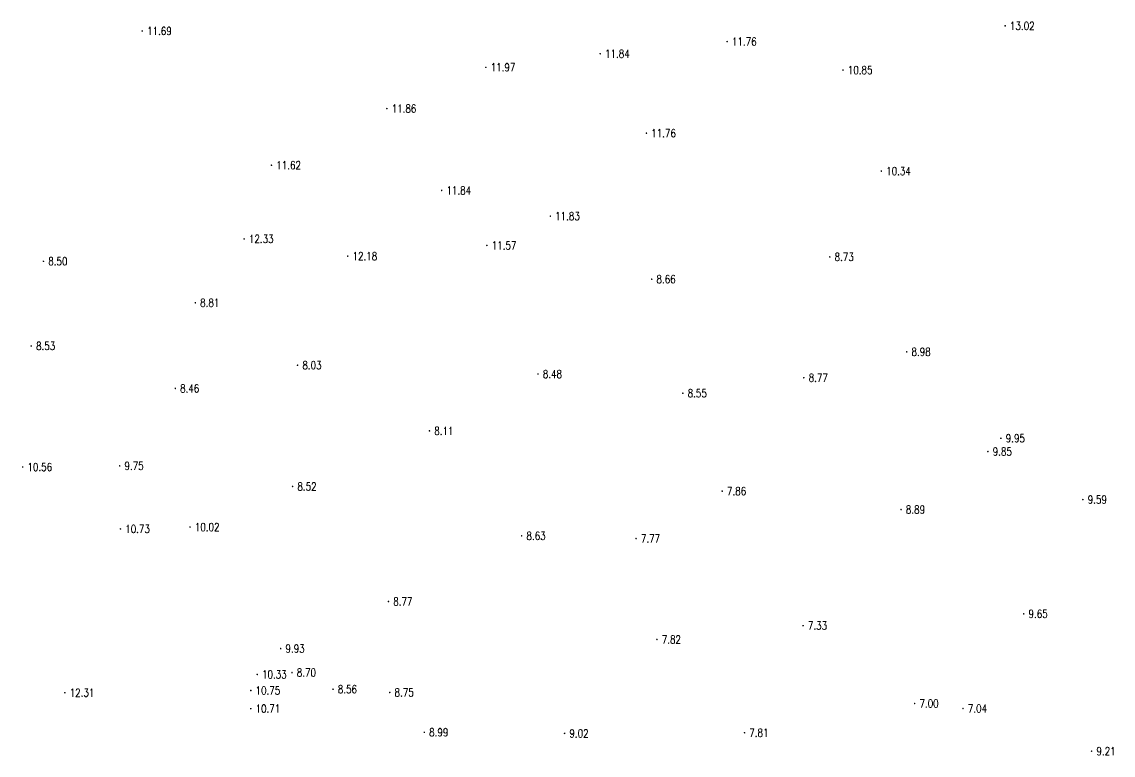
# Model space of a CAD drawing. Extents: x 476861 to 479475, y 2367369 to 2370541.
# Drawn here: x 477695.5 to 477831.8, y 2369510.9 to 2369602.6 of the extents above; entities that cross this region are included whole.
import ezdxf
from ezdxf.enums import TextEntityAlignment as Align

# ---------------------------------------------------------------- set-up
doc = ezdxf.new("R2010")
doc.units = 0
doc.header["$LTSCALE"] = 0.5
doc.layers.get('0').update_dxf_attribs({"linetype": 'CONTINUOUS'})
doc.layers.add('GCD', color=1, linetype='CONTINUOUS')
doc.styles.add('HZ', font='rs.shx', dxfattribs={"width": 0.8, "bigfont": 'hztxt.shx'})

# ---------------------------------------------------------------- blocks, each defined once
blk = doc.blocks.new('GC200')
at = {"linetype": 'Continuous', "const_width": 0.2, "flags": 128}
blk.add_lwpolyline([(-0.1, 0, 1), (0.1, 0, 1)], format="xyb", close=True, dxfattribs=at)

msp = doc.modelspace()

# ---------------------------------------------------------------- block references
at = {"layer": 'GCD', "linetype": 'Continuous'}
ref = msp.add_blockref('GC200', (477710.503, 2369601.416, 11.691), dxfattribs=dict(at, xscale=0.5, yscale=0.5, zscale=0.5))
ref.add_attrib('height', '11.69', dxfattribs={"linetype": 'Continuous', "height": 1, "style": 'HZ', "width": 0.8}).set_placement((477711.103, 2369601.416, 11.691), align=Align.MIDDLE_LEFT)
ref = msp.add_blockref('GC200', (477818.316, 2369602.061, 13.02), dxfattribs=dict(at, xscale=0.5, yscale=0.5, zscale=0.5))
ref.add_attrib('height', '13.02', dxfattribs={"linetype": 'Continuous', "height": 1, "style": 'HZ', "width": 0.8}).set_placement((477818.916, 2369602.061, 13.02), align=Align.MIDDLE_LEFT)
ref = msp.add_blockref('GC200', (477783.582, 2369600.091, 11.761), dxfattribs=dict(at, xscale=0.5, yscale=0.5, zscale=0.5))
ref.add_attrib('height', '11.76', dxfattribs={"linetype": 'Continuous', "height": 1, "style": 'HZ', "width": 0.8}).set_placement((477784.182, 2369600.091, 11.761), align=Align.MIDDLE_LEFT)
ref = msp.add_blockref('GC200', (477767.722, 2369598.574, 11.841), dxfattribs=dict(at, xscale=0.5, yscale=0.5, zscale=0.5))
ref.add_attrib('height', '11.84', dxfattribs={"linetype": 'Continuous', "height": 1, "style": 'HZ', "width": 0.8}).set_placement((477768.322, 2369598.574, 11.841), align=Align.MIDDLE_LEFT)
ref = msp.add_blockref('GC200', (477753.432, 2369596.878, 11.974), dxfattribs=dict(at, xscale=0.5, yscale=0.5, zscale=0.5))
ref.add_attrib('height', '11.97', dxfattribs={"linetype": 'Continuous', "height": 1, "style": 'HZ', "width": 0.8}).set_placement((477754.032, 2369596.878, 11.974), align=Align.MIDDLE_LEFT)
ref = msp.add_blockref('GC200', (477798.055, 2369596.531, 10.851), dxfattribs=dict(at, xscale=0.5, yscale=0.5, zscale=0.5))
ref.add_attrib('height', '10.85', dxfattribs={"linetype": 'Continuous', "height": 1, "style": 'HZ', "width": 0.8}).set_placement((477798.655, 2369596.531, 10.851), align=Align.MIDDLE_LEFT)
ref = msp.add_blockref('GC200', (477741.064, 2369591.721, 11.856), dxfattribs=dict(at, xscale=0.5, yscale=0.5, zscale=0.5))
ref.add_attrib('height', '11.86', dxfattribs={"linetype": 'Continuous', "height": 1, "style": 'HZ', "width": 0.8}).set_placement((477741.664, 2369591.721, 11.856), align=Align.MIDDLE_LEFT)
ref = msp.add_blockref('GC200', (477773.495, 2369588.648, 11.761), dxfattribs=dict(at, xscale=0.5, yscale=0.5, zscale=0.5))
ref.add_attrib('height', '11.76', dxfattribs={"linetype": 'Continuous', "height": 1, "style": 'HZ', "width": 0.8}).set_placement((477774.095, 2369588.648, 11.761), align=Align.MIDDLE_LEFT)
ref = msp.add_blockref('GC200', (477726.646, 2369584.645, 11.624), dxfattribs=dict(at, xscale=0.5, yscale=0.5, zscale=0.5))
ref.add_attrib('height', '11.62', dxfattribs={"linetype": 'Continuous', "height": 1, "style": 'HZ', "width": 0.8}).set_placement((477727.246, 2369584.645, 11.624), align=Align.MIDDLE_LEFT)
ref = msp.add_blockref('GC200', (477802.848, 2369583.913, 10.34), dxfattribs=dict(at, xscale=0.5, yscale=0.5, zscale=0.5))
ref.add_attrib('height', '10.34', dxfattribs={"linetype": 'Continuous', "height": 1, "style": 'HZ', "width": 0.8}).set_placement((477803.448, 2369583.913, 10.34), align=Align.MIDDLE_LEFT)
ref = msp.add_blockref('GC200', (477747.915, 2369581.495, 11.843), dxfattribs=dict(at, xscale=0.5, yscale=0.5, zscale=0.5))
ref.add_attrib('height', '11.84', dxfattribs={"linetype": 'Continuous', "height": 1, "style": 'HZ', "width": 0.8}).set_placement((477748.515, 2369581.495, 11.843), align=Align.MIDDLE_LEFT)
ref = msp.add_blockref('GC200', (477761.489, 2369578.285, 11.825), dxfattribs=dict(at, xscale=0.5, yscale=0.5, zscale=0.5))
ref.add_attrib('height', '11.83', dxfattribs={"linetype": 'Continuous', "height": 1, "style": 'HZ', "width": 0.8}).set_placement((477762.089, 2369578.285, 11.825), align=Align.MIDDLE_LEFT)
ref = msp.add_blockref('GC200', (477723.228, 2369575.437, 12.329), dxfattribs=dict(at, xscale=0.5, yscale=0.5, zscale=0.5))
ref.add_attrib('height', '12.33', dxfattribs={"linetype": 'Continuous', "height": 1, "style": 'HZ', "width": 0.8}).set_placement((477723.828, 2369575.437, 12.329), align=Align.MIDDLE_LEFT)
ref = msp.add_blockref('GC200', (477753.565, 2369574.627, 11.574), dxfattribs=dict(at, xscale=0.5, yscale=0.5, zscale=0.5))
ref.add_attrib('height', '11.57', dxfattribs={"linetype": 'Continuous', "height": 1, "style": 'HZ', "width": 0.8}).set_placement((477754.165, 2369574.627, 11.574), align=Align.MIDDLE_LEFT)
ref = msp.add_blockref('GC200', (477698.156, 2369572.641, 8.504), dxfattribs=dict(at, xscale=0.5, yscale=0.5, zscale=0.5))
ref.add_attrib('height', '8.50', dxfattribs={"linetype": 'Continuous', "height": 1, "style": 'HZ', "width": 0.8}).set_placement((477698.756, 2369572.641, 8.504), align=Align.MIDDLE_LEFT)
ref = msp.add_blockref('GC200', (477736.174, 2369573.286, 12.182), dxfattribs=dict(at, xscale=0.5, yscale=0.5, zscale=0.5))
ref.add_attrib('height', '12.18', dxfattribs={"linetype": 'Continuous', "height": 1, "style": 'HZ', "width": 0.8}).set_placement((477736.774, 2369573.286, 12.182), align=Align.MIDDLE_LEFT)
ref = msp.add_blockref('GC200', (477796.406, 2369573.184, 8.727), dxfattribs=dict(at, xscale=0.5, yscale=0.5, zscale=0.5))
ref.add_attrib('height', '8.73', dxfattribs={"linetype": 'Continuous', "height": 1, "style": 'HZ', "width": 0.8}).set_placement((477797.006, 2369573.184, 8.727), align=Align.MIDDLE_LEFT)
ref = msp.add_blockref('GC200', (477774.155, 2369570.406, 8.66), dxfattribs=dict(at, xscale=0.5, yscale=0.5, zscale=0.5))
ref.add_attrib('height', '8.66', dxfattribs={"linetype": 'Continuous', "height": 1, "style": 'HZ', "width": 0.8}).set_placement((477774.755, 2369570.406, 8.66), align=Align.MIDDLE_LEFT)
ref = msp.add_blockref('GC200', (477717.137, 2369567.465, 8.812), dxfattribs=dict(at, xscale=0.5, yscale=0.5, zscale=0.5))
ref.add_attrib('height', '8.81', dxfattribs={"linetype": 'Continuous', "height": 1, "style": 'HZ', "width": 0.8}).set_placement((477717.737, 2369567.465, 8.812), align=Align.MIDDLE_LEFT)
ref = msp.add_blockref('GC200', (477696.632, 2369562.059, 8.526), dxfattribs=dict(at, xscale=0.5, yscale=0.5, zscale=0.5))
ref.add_attrib('height', '8.53', dxfattribs={"linetype": 'Continuous', "height": 1, "style": 'HZ', "width": 0.8}).set_placement((477697.232, 2369562.059, 8.526), align=Align.MIDDLE_LEFT)
ref = msp.add_blockref('GC200', (477806.017, 2369561.327, 8.984), dxfattribs=dict(at, xscale=0.5, yscale=0.5, zscale=0.5))
ref.add_attrib('height', '8.98', dxfattribs={"linetype": 'Continuous', "height": 1, "style": 'HZ', "width": 0.8}).set_placement((477806.617, 2369561.327, 8.984), align=Align.MIDDLE_LEFT)
ref = msp.add_blockref('GC200', (477729.908, 2369559.653, 8.025), dxfattribs=dict(at, xscale=0.5, yscale=0.5, zscale=0.5))
ref.add_attrib('height', '8.03', dxfattribs={"linetype": 'Continuous', "height": 1, "style": 'HZ', "width": 0.8}).set_placement((477730.508, 2369559.653, 8.025), align=Align.MIDDLE_LEFT)
ref = msp.add_blockref('GC200', (477759.954, 2369558.559, 8.48), dxfattribs=dict(at, xscale=0.5, yscale=0.5, zscale=0.5))
ref.add_attrib('height', '8.48', dxfattribs={"linetype": 'Continuous', "height": 1, "style": 'HZ', "width": 0.8}).set_placement((477760.554, 2369558.559, 8.48), align=Align.MIDDLE_LEFT)
ref = msp.add_blockref('GC200', (477793.162, 2369558.095, 8.77), dxfattribs=dict(at, xscale=0.5, yscale=0.5, zscale=0.5))
ref.add_attrib('height', '8.77', dxfattribs={"linetype": 'Continuous', "height": 1, "style": 'HZ', "width": 0.8}).set_placement((477793.762, 2369558.095, 8.77), align=Align.MIDDLE_LEFT)
ref = msp.add_blockref('GC200', (477714.631, 2369556.759, 8.457), dxfattribs=dict(at, xscale=0.5, yscale=0.5, zscale=0.5))
ref.add_attrib('height', '8.46', dxfattribs={"linetype": 'Continuous', "height": 1, "style": 'HZ', "width": 0.8}).set_placement((477715.231, 2369556.759, 8.457), align=Align.MIDDLE_LEFT)
ref = msp.add_blockref('GC200', (477778.044, 2369556.157, 8.55), dxfattribs=dict(at, xscale=0.5, yscale=0.5, zscale=0.5))
ref.add_attrib('height', '8.55', dxfattribs={"linetype": 'Continuous', "height": 1, "style": 'HZ', "width": 0.8}).set_placement((477778.644, 2369556.157, 8.55), align=Align.MIDDLE_LEFT)
ref = msp.add_blockref('GC200', (477746.386, 2369551.455, 8.11), dxfattribs=dict(at, xscale=0.5, yscale=0.5, zscale=0.5))
ref.add_attrib('height', '8.11', dxfattribs={"linetype": 'Continuous', "height": 1, "style": 'HZ', "width": 0.8}).set_placement((477746.986, 2369551.455, 8.11), align=Align.MIDDLE_LEFT)
ref = msp.add_blockref('GC200', (477817.79, 2369550.528, 9.949), dxfattribs=dict(at, xscale=0.5, yscale=0.5, zscale=0.5))
ref.add_attrib('height', '9.95', dxfattribs={"linetype": 'Continuous', "height": 1, "style": 'HZ', "width": 0.8}).set_placement((477818.39, 2369550.528, 9.949), align=Align.MIDDLE_LEFT)
ref = msp.add_blockref('GC200', (477816.159, 2369548.869, 9.852), dxfattribs=dict(at, xscale=0.5, yscale=0.5, zscale=0.5))
ref.add_attrib('height', '9.85', dxfattribs={"linetype": 'Continuous', "height": 1, "style": 'HZ', "width": 0.8}).set_placement((477816.759, 2369548.869, 9.852), align=Align.MIDDLE_LEFT)
ref = msp.add_blockref('GC200', (477695.555, 2369546.938, 10.561), dxfattribs=dict(at, xscale=0.5, yscale=0.5, zscale=0.5))
ref.add_attrib('height', '10.56', dxfattribs={"linetype": 'Continuous', "height": 1, "style": 'HZ', "width": 0.8}).set_placement((477696.155, 2369546.938, 10.561), align=Align.MIDDLE_LEFT)
ref = msp.add_blockref('GC200', (477707.684, 2369547.08, 9.75), dxfattribs=dict(at, xscale=0.5, yscale=0.5, zscale=0.5))
ref.add_attrib('height', '9.75', dxfattribs={"linetype": 'Continuous', "height": 1, "style": 'HZ', "width": 0.8}).set_placement((477708.284, 2369547.08, 9.75), align=Align.MIDDLE_LEFT)
ref = msp.add_blockref('GC200', (477729.287, 2369544.511, 8.52), dxfattribs=dict(at, xscale=0.5, yscale=0.5, zscale=0.5))
ref.add_attrib('height', '8.52', dxfattribs={"linetype": 'Continuous', "height": 1, "style": 'HZ', "width": 0.8}).set_placement((477729.887, 2369544.511, 8.52), align=Align.MIDDLE_LEFT)
ref = msp.add_blockref('GC200', (477782.963, 2369543.928, 7.86), dxfattribs=dict(at, xscale=0.5, yscale=0.5, zscale=0.5))
ref.add_attrib('height', '7.86', dxfattribs={"linetype": 'Continuous', "height": 1, "style": 'HZ', "width": 0.8}).set_placement((477783.563, 2369543.928, 7.86), align=Align.MIDDLE_LEFT)
ref = msp.add_blockref('GC200', (477828.033, 2369542.866, 9.591), dxfattribs=dict(at, xscale=0.5, yscale=0.5, zscale=0.5))
ref.add_attrib('height', '9.59', dxfattribs={"linetype": 'Continuous', "height": 1, "style": 'HZ', "width": 0.8}).set_placement((477828.633, 2369542.866, 9.591), align=Align.MIDDLE_LEFT)
ref = msp.add_blockref('GC200', (477805.31, 2369541.627, 8.89), dxfattribs=dict(at, xscale=0.5, yscale=0.5, zscale=0.5))
ref.add_attrib('height', '8.89', dxfattribs={"linetype": 'Continuous', "height": 1, "style": 'HZ', "width": 0.8}).set_placement((477805.91, 2369541.627, 8.89), align=Align.MIDDLE_LEFT)
ref = msp.add_blockref('GC200', (477707.772, 2369539.202, 10.731), dxfattribs=dict(at, xscale=0.5, yscale=0.5, zscale=0.5))
ref.add_attrib('height', '10.73', dxfattribs={"linetype": 'Continuous', "height": 1, "style": 'HZ', "width": 0.8}).set_placement((477708.372, 2369539.202, 10.731), align=Align.MIDDLE_LEFT)
ref = msp.add_blockref('GC200', (477716.469, 2369539.438, 10.016), dxfattribs=dict(at, xscale=0.5, yscale=0.5, zscale=0.5))
ref.add_attrib('height', '10.02', dxfattribs={"linetype": 'Continuous', "height": 1, "style": 'HZ', "width": 0.8}).set_placement((477717.069, 2369539.438, 10.016), align=Align.MIDDLE_LEFT)
ref = msp.add_blockref('GC200', (477757.91, 2369538.343, 8.63), dxfattribs=dict(at, xscale=0.5, yscale=0.5, zscale=0.5))
ref.add_attrib('height', '8.63', dxfattribs={"linetype": 'Continuous', "height": 1, "style": 'HZ', "width": 0.8}).set_placement((477758.51, 2369538.343, 8.63), align=Align.MIDDLE_LEFT)
ref = msp.add_blockref('GC200', (477772.201, 2369537.997, 7.77), dxfattribs=dict(at, xscale=0.5, yscale=0.5, zscale=0.5))
ref.add_attrib('height', '7.77', dxfattribs={"linetype": 'Continuous', "height": 1, "style": 'HZ', "width": 0.8}).set_placement((477772.801, 2369537.997, 7.77), align=Align.MIDDLE_LEFT)
ref = msp.add_blockref('GC200', (477741.263, 2369530.132, 8.769), dxfattribs=dict(at, xscale=0.5, yscale=0.5, zscale=0.5))
ref.add_attrib('height', '8.77', dxfattribs={"linetype": 'Continuous', "height": 1, "style": 'HZ', "width": 0.8}).set_placement((477741.863, 2369530.132, 8.769), align=Align.MIDDLE_LEFT)
ref = msp.add_blockref('GC200', (477820.637, 2369528.594, 9.646), dxfattribs=dict(at, xscale=0.5, yscale=0.5, zscale=0.5))
ref.add_attrib('height', '9.65', dxfattribs={"linetype": 'Continuous', "height": 1, "style": 'HZ', "width": 0.8}).set_placement((477821.237, 2369528.594, 9.646), align=Align.MIDDLE_LEFT)
ref = msp.add_blockref('GC200', (477793.07, 2369527.121, 7.33), dxfattribs=dict(at, xscale=0.5, yscale=0.5, zscale=0.5))
ref.add_attrib('height', '7.33', dxfattribs={"linetype": 'Continuous', "height": 1, "style": 'HZ', "width": 0.8}).set_placement((477793.67, 2369527.121, 7.33), align=Align.MIDDLE_LEFT)
ref = msp.add_blockref('GC200', (477774.81, 2369525.394, 7.82), dxfattribs=dict(at, xscale=0.5, yscale=0.5, zscale=0.5))
ref.add_attrib('height', '7.82', dxfattribs={"linetype": 'Continuous', "height": 1, "style": 'HZ', "width": 0.8}).set_placement((477775.41, 2369525.394, 7.82), align=Align.MIDDLE_LEFT)
ref = msp.add_blockref('GC200', (477727.798, 2369524.251, 9.928), dxfattribs=dict(at, xscale=0.5, yscale=0.5, zscale=0.5))
ref.add_attrib('height', '9.93', dxfattribs={"linetype": 'Continuous', "height": 1, "style": 'HZ', "width": 0.8}).set_placement((477728.398, 2369524.251, 9.928), align=Align.MIDDLE_LEFT)
ref = msp.add_blockref('GC200', (477724.867, 2369521.023, 10.328), dxfattribs=dict(at, xscale=0.5, yscale=0.5, zscale=0.5))
ref.add_attrib('height', '10.33', dxfattribs={"linetype": 'Continuous', "height": 1, "style": 'HZ', "width": 0.8}).set_placement((477725.467, 2369521.023, 10.328), align=Align.MIDDLE_LEFT)
ref = msp.add_blockref('GC200', (477729.215, 2369521.254, 8.702), dxfattribs=dict(at, xscale=0.5, yscale=0.5, zscale=0.5))
ref.add_attrib('height', '8.70', dxfattribs={"linetype": 'Continuous', "height": 1, "style": 'HZ', "width": 0.8}).set_placement((477729.815, 2369521.254, 8.702), align=Align.MIDDLE_LEFT)
ref = msp.add_blockref('GC200', (477724.062, 2369519.017, 10.746), dxfattribs=dict(at, xscale=0.5, yscale=0.5, zscale=0.5))
ref.add_attrib('height', '10.75', dxfattribs={"linetype": 'Continuous', "height": 1, "style": 'HZ', "width": 0.8}).set_placement((477724.662, 2369519.017, 10.746), align=Align.MIDDLE_LEFT)
ref = msp.add_blockref('GC200', (477724.062, 2369519.017, 10.746), dxfattribs=dict(at, xscale=0.5, yscale=0.5, zscale=0.5))
ref.add_attrib('height', '10.75', dxfattribs={"linetype": 'Continuous', "height": 1, "style": 'HZ', "width": 0.8}).set_placement((477724.662, 2369519.017, 10.746), align=Align.MIDDLE_LEFT)
ref = msp.add_blockref('GC200', (477734.34, 2369519.17, 8.558), dxfattribs=dict(at, xscale=0.5, yscale=0.5, zscale=0.5))
ref.add_attrib('height', '8.56', dxfattribs={"linetype": 'Continuous', "height": 1, "style": 'HZ', "width": 0.8}).set_placement((477734.94, 2369519.17, 8.558), align=Align.MIDDLE_LEFT)
ref = msp.add_blockref('GC200', (477700.835, 2369518.74, 12.306), dxfattribs=dict(at, xscale=0.5, yscale=0.5, zscale=0.5))
ref.add_attrib('height', '12.31', dxfattribs={"linetype": 'Continuous', "height": 1, "style": 'HZ', "width": 0.8}).set_placement((477701.435, 2369518.74, 12.306), align=Align.MIDDLE_LEFT)
ref = msp.add_blockref('GC200', (477741.426, 2369518.772, 8.748), dxfattribs=dict(at, xscale=0.5, yscale=0.5, zscale=0.5))
ref.add_attrib('height', '8.75', dxfattribs={"linetype": 'Continuous', "height": 1, "style": 'HZ', "width": 0.8}).set_placement((477742.026, 2369518.772, 8.748), align=Align.MIDDLE_LEFT)
ref = msp.add_blockref('GC200', (477724.057, 2369516.75, 10.707), dxfattribs=dict(at, xscale=0.5, yscale=0.5, zscale=0.5))
ref.add_attrib('height', '10.71', dxfattribs={"linetype": 'Continuous', "height": 1, "style": 'HZ', "width": 0.8}).set_placement((477724.657, 2369516.75, 10.707), align=Align.MIDDLE_LEFT)
ref = msp.add_blockref('GC200', (477807.009, 2369517.394, 7.001), dxfattribs=dict(at, xscale=0.5, yscale=0.5, zscale=0.5))
ref.add_attrib('height', '7.00', dxfattribs={"linetype": 'Continuous', "height": 1, "style": 'HZ', "width": 0.8}).set_placement((477807.609, 2369517.394, 7.001), align=Align.MIDDLE_LEFT)
ref = msp.add_blockref('GC200', (477813.054, 2369516.766, 7.039), dxfattribs=dict(at, xscale=0.5, yscale=0.5, zscale=0.5))
ref.add_attrib('height', '7.04', dxfattribs={"linetype": 'Continuous', "height": 1, "style": 'HZ', "width": 0.8}).set_placement((477813.654, 2369516.766, 7.039), align=Align.MIDDLE_LEFT)
ref = msp.add_blockref('GC200', (477745.751, 2369513.794, 8.986), dxfattribs=dict(at, xscale=0.5, yscale=0.5, zscale=0.5))
ref.add_attrib('height', '8.99', dxfattribs={"linetype": 'Continuous', "height": 1, "style": 'HZ', "width": 0.8}).set_placement((477746.351, 2369513.794, 8.986), align=Align.MIDDLE_LEFT)
ref = msp.add_blockref('GC200', (477763.272, 2369513.658, 9.02), dxfattribs=dict(at, xscale=0.5, yscale=0.5, zscale=0.5))
ref.add_attrib('height', '9.02', dxfattribs={"linetype": 'Continuous', "height": 1, "style": 'HZ', "width": 0.8}).set_placement((477763.872, 2369513.658, 9.02), align=Align.MIDDLE_LEFT)
ref = msp.add_blockref('GC200', (477785.752, 2369513.738, 7.81), dxfattribs=dict(at, xscale=0.5, yscale=0.5, zscale=0.5))
ref.add_attrib('height', '7.81', dxfattribs={"linetype": 'Continuous', "height": 1, "style": 'HZ', "width": 0.8}).set_placement((477786.352, 2369513.738, 7.81), align=Align.MIDDLE_LEFT)
ref = msp.add_blockref('GC200', (477829.122, 2369511.436, 9.206), dxfattribs=dict(at, xscale=0.5, yscale=0.5, zscale=0.5))
ref.add_attrib('height', '9.21', dxfattribs={"linetype": 'Continuous', "height": 1, "style": 'HZ', "width": 0.8}).set_placement((477829.722, 2369511.436, 9.206), align=Align.MIDDLE_LEFT)

doc.saveas('drawing.dxf')
